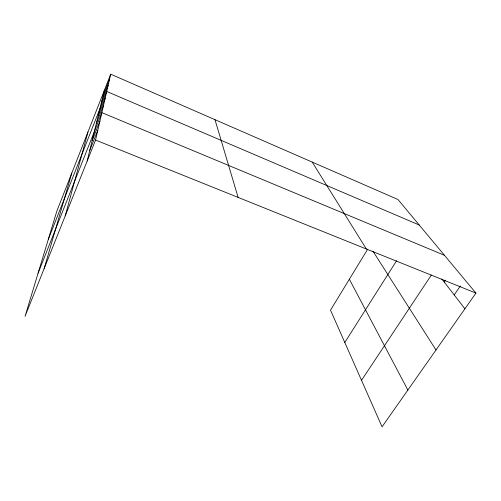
<?xml version="1.0" encoding="UTF-8"?>
<svg xmlns="http://www.w3.org/2000/svg" width="501" height="501" viewBox="0 0 501 501"><rect width="100%" height="100%" fill="white"/><g stroke="black" fill="none" stroke-linecap="round" stroke-linejoin="round"><path stroke-width="0.75" d="M110.708 74.179L56.895 210.959L25.05 316.313L95.572 140.055L110.708 74.179L397.976 199.504L475.95 293.091L382.056 426.821L330.51 310.157L367.659 249.222M87.149 161.115L104.452 90.086M65.224 215.9L87.957 132.013M44.163 268.549L71.806 173.058M103.031 95.929L109.469 79.584M101.515 102.154L108.147 85.339M48.34 239.253L106.738 91.476L419.231 225.012M98.171 115.875L105.229 98.046M96.317 123.471L103.607 105.085M38.063 273.264L101.872 112.65L444.462 255.297M92.128 140.681L99.937 121.054M89.735 150.475L97.845 130.16M344.788 342.465L396.592 260.727M361.515 380.334L431.361 275.049M444.18 281.988L445.439 280.122M454.2 294.932L460.344 286.002M95.572 140.055L475.95 293.091M441.832 278.957L464.922 308.791M372.919 251.139L435.995 349.992M312.192 162.08L366.344 248.991M349.354 279.245L407.87 390.06M214.973 119.664L238.113 197.4"/></g></svg>
